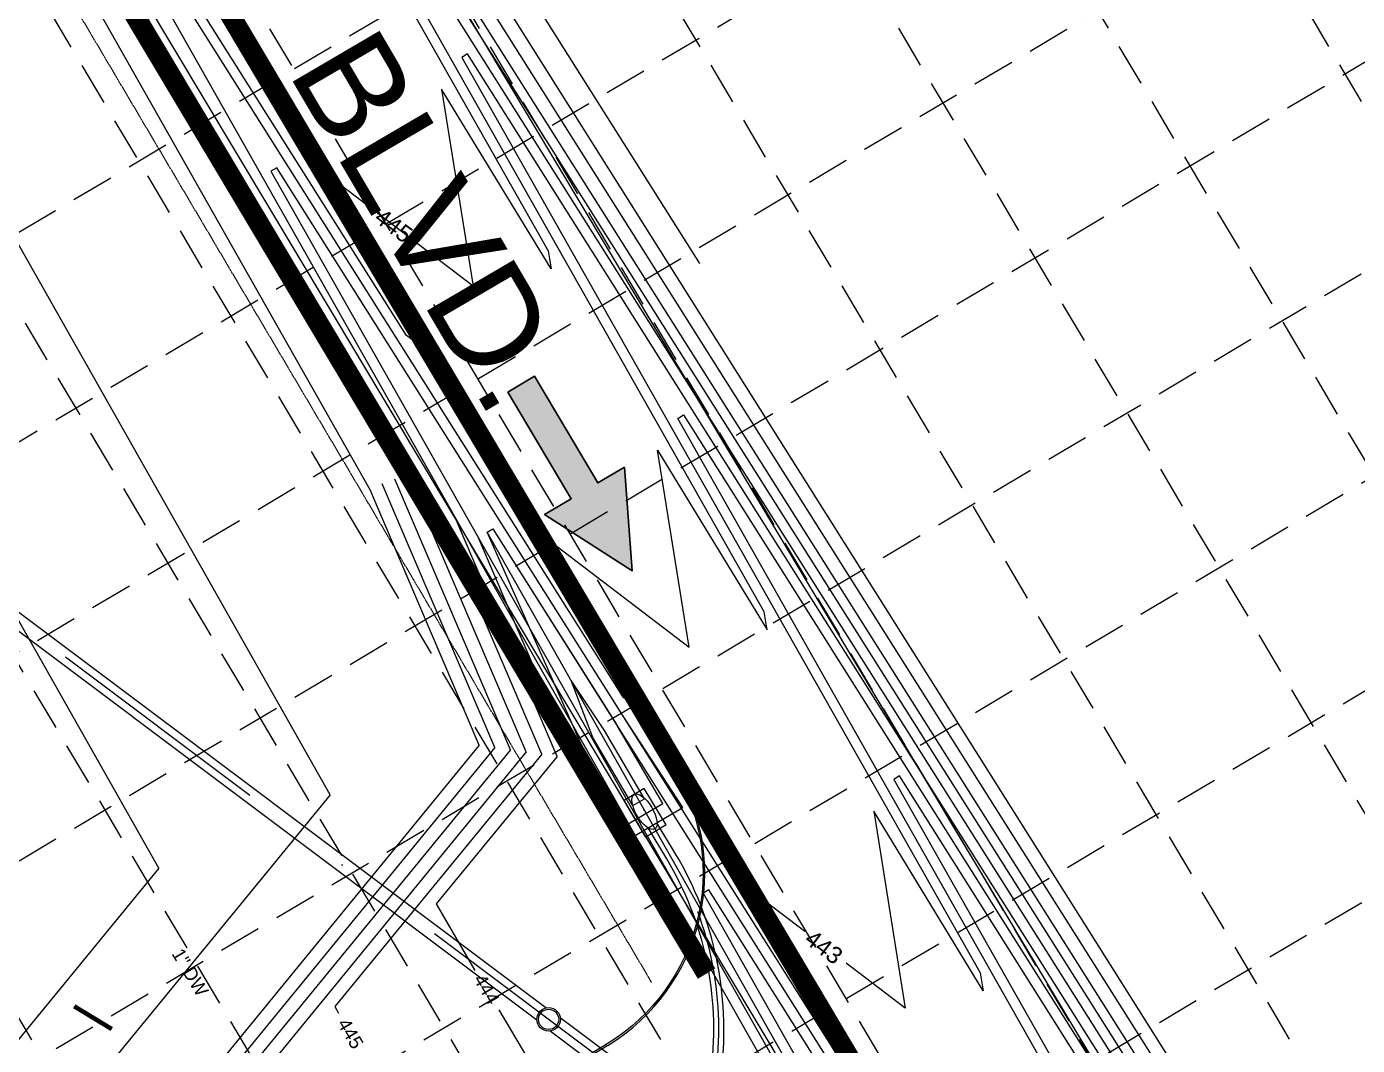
# Model space of a CAD drawing. Header units: inches. Extents: x 2527773 to 2531821, y 6906669 to 6910268.
# Drawn here: x 2530539.3 to 2530934.5, y 6909102.3 to 6909405 of the extents above; entities that cross this region are included whole.
import ezdxf
from ezdxf.enums import TextEntityAlignment as Align

# ---------------------------------------------------------------- set-up
doc = ezdxf.new("R2010")
doc.units = ezdxf.units.IN
doc.header["$MEASUREMENT"] = 0
for name, pattern in [('DASHED', [0.2286, 0.1524, -0.0762]), ('DGN Style 2', [85.538802, 51.323281, -34.215521]), ('DGN Style 4', [136.947622, 68.431042, -34.215521, 0.085539, -34.215521]), ('Fence', [1.125, 1, -0.0625, -0.0625]), ('FENCELINE1', [0.03683, 0.00635, -0.00254, -0.00254, 0.0254]), ('HIDDEN', [0.009525, 0.00635, -0.003175])]:
    doc.linetypes.add(name, pattern=pattern)
for name, color, linetype in [('ARROWS', 252, 'Continuous'), ('GRID', 254, 'HIDDEN'), ('LIMITS OF DISTURBANCE', 1, 'HIDDEN')]:
    doc.layers.add(name, color=color, linetype=linetype)
for name, color, linetype, lineweight in [('CE-GRADE-25128 - CE-GRAD-CONT-MAJR-LABL-STD1', 1, 'Continuous', 30), ('CE-GRADE-25128 - CE-GRAD-CONT-MAJR-LINE', 1, 'Continuous', 80), ('CE-GRADE-25128 - CE-GRAD-CONT-MINR-LINE', 40, 'Continuous', 53), ('CE-GRADE-25128 - CE-GRAD-FLOW', 40, 'Continuous', 30), ('CE-PUTIL-25128 - CE-UTIL-STRM-INLT', 251, 'Continuous', 13), ('CE-PUTIL-25128 - CE-UTIL-STRM-RCP-CL3-48IN', 251, 'DGN Style 4', 13), ('CE-PUTIL-25128 - CE-UTIL-STRM-WALL', 251, 'Continuous', 13), ('CE-SITE-25128 - A-FENCE', 251, 'Fence', 0), ('CE-SITE-25128 - a-paving', 251, 'Continuous', 0), ('CE-SITE-25128 - C_CURB_MONOLITHIC', 251, 'Continuous', 0), ('CE-UTIL-WATR-LINB-TEXT', 251, 'Continuous', 13), ('EC-SILTFENCE', 6, 'Continuous', 106), ('Level 13', 7, 'Continuous', 0), ('ROAD-NAME', 7, 'Continuous', 30)]:
    doc.layers.add(name, color=color, linetype=linetype, lineweight=lineweight)
doc.styles.get("Standard").update_dxf_attribs({"font": 'ARIAL.TTF'})
doc.styles.add('Style-Halff Sans', font='')
doc.styles.add('SV-Text-Cells', font='Font 001.shx', dxfattribs={"height": 0.008333})
doc.styles.get('Style-Halff Sans').set_extended_font_data('Halff Sans')
doc.dimstyles.new('FLOW', dxfattribs={"dimscale": 1200, "dimtxt": 4, "dimasz": 4, "dimexe": 2, "dimexo": 2, "dimgap": 2, "dimtad": 1, "dimdec": 4, "dimzin": 11, "dimdsep": 46, "dimtxsty": 'Style-Halff Sans', "dimcen": 0.09, "dimse1": 1, "dimse2": 1, "dimclrd": 256, "dimadec": 4, "dimazin": 3, "dimtfac": 1, "dimtdec": 4, "dimtofl": 0, "dimtmove": 0, "dimatfit": 3, "dimfxl": 0, "dimfrac": 2, "dimtzin": 11, "dimlwd": -1, "dimarcsym": 0})

# ---------------------------------------------------------------- blocks, each defined once
blk = doc.blocks.new('arrow')
blk.add_lwpolyline([(-67.01, -25.36), (-59.33, -25.42), (-59.57, -56.14), (-51.89, -56.2), (-51.65, -25.48), (-43.97, -25.54), (-55.3, -2.41), (-67.01, -25.36)], close=True)
at = {"color": 254}
for points in [[(-43.97, -25.54), (-67.01, -25.36), (-55.3, -2.41), (-67.01, -25.36)], [(-59.57, -56.14), (-51.89, -56.2), (-59.33, -25.42), (-51.65, -25.48)]]:
    blk.add_solid(points, dxfattribs=at)

msp = doc.modelspace()

# ---------------------------------------------------------------- linework, layer by layer
at = {"color": 35, "lineweight": 0}
for p, q in [((2530890.9, 6909079.19), (2530569.58, 6909589.16)), ((2530586.16, 6909577.33), (2530739.12, 6909334.58)), ((2530569.41, 6909558.4), (2530694.16, 6909338.37)), ((2530598.91, 6909534.18), (2530888.39, 6909075.66)), ((2530885.91, 6909072.09), (2530596.54, 6909530.44)), ((2530594.12, 6909528.66), (2530884.8, 6909068.23)), ((2530652.11, 6909313.21), (2530521.28, 6909520.67)), ((2530758.33, 6909231.1), (2530604.32, 6909503.14)), ((2530606.01, 6909504.21), (2530883.69, 6909064.37)), ((2530549.4, 6909470.29), (2530716.28, 6909205.94)), ((2530803.91, 6909016.65), (2530547.65, 6909469.3)), ((2530670.18, 6909396.94), (2530668.49, 6909395.87)), ((2530668.49, 6909395.87), (2530821.98, 6909124.76)), ((2530882.58, 6909060.51), (2530670.18, 6909396.94)), ((2530695.01, 6909333.05), (2530662.49, 6909386.43)), ((2530662.49, 6909386.43), (2530671.85, 6909327.94)), ((2530671.85, 6909327.94), (2530624.73, 6909363.84)), ((2530624.73, 6909363.84), (2530656.39, 6909309.95)), ((2530613.57, 6909363.02), (2530611.83, 6909362.03)), ((2530611.83, 6909362.03), (2530807.84, 6909015.8)), ((2530780.45, 6909098.67), (2530613.57, 6909363.02)), ((2530694.16, 6909338.37), (2530695.01, 6909333.05)), ((2530656.39, 6909309.95), (2530652.11, 6909313.21)), ((2530732.67, 6909288.6), (2530734.36, 6909289.67)), ((2530874.67, 6909037.77), (2530732.67, 6909288.6)), ((2530734.36, 6909289.67), (2530881.47, 6909056.65)), ((2530736.02, 6909220.67), (2530726.66, 6909279.16)), ((2530726.66, 6909279.16), (2530759.18, 6909225.78)), ((2530720.56, 6909202.68), (2530688.91, 6909256.57)), ((2530688.91, 6909256.57), (2530736.02, 6909220.67)), ((2530676, 6909254.76), (2530677.75, 6909255.75)), ((2530811.77, 6909014.95), (2530676, 6909254.76)), ((2530677.75, 6909255.75), (2530831.62, 6909012.01)), ((2530759.18, 6909225.78), (2530758.33, 6909231.1)), ((2530716.28, 6909205.94), (2530720.56, 6909202.68)), ((2530798.53, 6909182.4), (2530796.84, 6909181.34)), ((2530880.37, 6909052.78), (2530798.53, 6909182.4)), ((2530796.84, 6909181.34), (2530875.96, 6909041.58)), ((2530823.35, 6909118.51), (2530790.84, 6909171.89)), ((2530790.84, 6909171.89), (2530800.2, 6909113.4)), ((2530741.92, 6909148.48), (2530740.18, 6909147.49)), ((2530740.18, 6909147.49), (2530815.7, 6909014.1)), ((2530827.65, 6909012.68), (2530741.92, 6909148.48)), ((2530770.39, 6909136.11), (2530753.08, 6909149.3)), ((2530753.08, 6909149.3), (2530784.74, 6909095.41)), ((2530800.2, 6909113.4), (2530782.69, 6909126.74)), ((2530821.98, 6909124.76), (2530822.5, 6909123.83)), ((2530822.5, 6909123.83), (2530823.35, 6909118.51))]:
    msp.add_line(p, q, dxfattribs=at)
at = {"layer": 'CE-GRADE-25128 - CE-GRAD-CONT-MAJR-LINE', "color": 35, "linetype": 'Continuous', "lineweight": 0}
for p, q in [((2530692.24, 6909188.85), (2530659.3, 6909265.94)), ((2530692.24, 6909188.85), (2530630.8, 6909113.82)), ((2530629.37, 6909176.79), (2530507.43, 6909027.87))]:
    msp.add_line(p, q, dxfattribs=at)
at = {"layer": 'CE-GRADE-25128 - CE-GRAD-CONT-MAJR-LINE', "color": 35, "linetype": 'Continuous', "lineweight": 0, "flags": 128}
for points in [[(2530629.37, 6909176.79), (2530500.65, 6909404.17)], [(2530630.8, 6909113.82), (2530631.91, 6909111.92)]]:
    msp.add_lwpolyline(points, dxfattribs=at)
at = {"layer": 'CE-GRADE-25128 - CE-GRAD-CONT-MINR-LINE', "color": 35, "linetype": 'Continuous', "lineweight": 0}
for p, q in [((2530687.61, 6909189.51), (2530652.06, 6909272.7)), ((2530678.34, 6909190.82), (2530644.88, 6909269.15)), ((2530682.98, 6909190.16), (2530648.62, 6909270.58)), ((2530673.71, 6909191.48), (2530641.27, 6909267.4)), ((2530696.87, 6909188.19), (2530666.31, 6909259.7)), ((2530700.55, 6909189.76), (2530673.17, 6909253.83)), ((2530704, 6909191.79), (2530676, 6909254.76)), ((2530710.9, 6909195.83), (2530700.95, 6909210.69)), ((2530728.24, 6909174.17), (2530714.35, 6909197.85)), ((2530734.11, 6909172.97), (2530717.05, 6909199.22)), ((2530719.31, 6909173.57), (2530707.45, 6909193.81)), ((2530722.76, 6909175.6), (2530710.9, 6909195.83)), ((2530673.71, 6909191.48), (2530529.46, 6909015.31)), ((2530678.34, 6909190.82), (2530552.04, 6909036.58)), ((2530682.98, 6909190.16), (2530572.61, 6909055.39)), ((2530687.61, 6909189.51), (2530602.88, 6909086.03)), ((2530716.46, 6909162.63), (2530700.55, 6909189.76)), ((2530717.88, 6909168.1), (2530704, 6909191.79)), ((2530696.87, 6909188.19), (2530660.94, 6909144.32)), ((2530717.88, 6909168.1), (2530728.24, 6909174.17)), ((2530719.31, 6909173.57), (2530722.76, 6909175.6)), ((2530716.46, 6909162.63), (2530734.11, 6909172.97)), ((2530578.51, 6909154.99), (2530491.77, 6909049.07)), ((2530660.94, 6909144.32), (2530672.4, 6909124.51))]:
    msp.add_line(p, q, dxfattribs=at)
at = {"layer": 'CE-GRADE-25128 - CE-GRAD-CONT-MINR-LINE', "color": 35, "linetype": 'Continuous', "lineweight": 0, "flags": 128}
for points in [[(2530641.27, 6909267.4), (2530531.61, 6909461.12), (2530506.08, 6909506.03), (2530480.39, 6909550.04), (2530451.52, 6909597.52), (2530378.36, 6909714.97), (2530339.87, 6909776.75), (2530335.76, 6909779.64), (2530331, 6909778.04)], [(2530578.51, 6909154.99), (2530453.6, 6909375.64)], [(2530676, 6909254.76), (2530677.75, 6909255.75), (2530714.35, 6909197.85)], [(2530707.45, 6909193.81), (2530700.95, 6909210.69)], [(2530679.54, 6909112.9), (2530692.81, 6909090.49)]]:
    msp.add_lwpolyline(points, dxfattribs=at)
at = {"layer": 'CE-PUTIL-25128 - CE-UTIL-STRM-INLT', "color": 5, "lineweight": 0}
for radius in [3.5, 3]:
    msp.add_circle((2530694.29, 6909110.04), radius, dxfattribs=at)
at = {"layer": 'CE-PUTIL-25128 - CE-UTIL-STRM-RCP-CL3-48IN', "color": 5, "lineweight": 0, "flags": 128}
for points in [[(2530918.43, 6908915.77), (2530890.12, 6908963.09), (2530239.22, 6909451.42, 0.302205), (2530018.05, 6909463.97), (2528753.12, 6908722.39, 0.415961), (2528717.73, 6908585.03), (2528785.5, 6908471), (2528781.08, 6908463.12)], [(2530741.64, 6909074.48), (2530744.14, 6909095.16, 0.166388), (2530730.68, 6909158.5), (2530719.69, 6909176.88)]]:
    msp.add_lwpolyline(points, format="xyb", dxfattribs=at)
at = {"layer": 'CE-PUTIL-25128 - CE-UTIL-STRM-WALL', "color": 5, "lineweight": 0}
for p, q in [((2530693.46, 6909113.44), (2530345.93, 6909374.18)), ((2530690.8, 6909109.81), (2530343.23, 6909370.58)), ((2530722.69, 6909178.68), (2530716.69, 6909175.08)), ((2530729.19, 6909167.81), (2530722.69, 6909178.68)), ((2530723.19, 6909164.22), (2530716.69, 6909175.08)), ((2530729.19, 6909167.81), (2530723.19, 6909164.22)), ((2530892.01, 6908964.79), (2530697.76, 6909110.53)), ((2530888.23, 6908961.38), (2530694.71, 6909106.57))]:
    msp.add_line(p, q, dxfattribs=at)
at = {"layer": 'CE-PUTIL-25128 - CE-UTIL-STRM-WALL', "color": 5, "lineweight": 0, "flags": 128}
for points in [[(2530740.59, 6909078.29), (2530742.65, 6909095.34, 0.166388), (2530729.4, 6909157.73), (2530723.9, 6909166.92)], [(2530743.36, 6909076.2), (2530745.63, 6909094.98, 0.166388), (2530731.97, 6909159.27), (2530726.46, 6909168.48)]]:
    msp.add_lwpolyline(points, format="xyb", dxfattribs=at)
at = {"layer": 'CE-PUTIL-25128 - CE-UTIL-STRM-WALL', "color": 5, "lineweight": 0}
msp.add_ellipse((2530722.76, 6909171.75), major_axis=(3.07, -5.14), ratio=0.417742, dxfattribs=at)
at = {"layer": 'CE-SITE-25128 - A-FENCE', "linetype": 'FENCELINE1', "lineweight": 0, "ltscale": 0.068351}
msp.add_line((2530724.89, 6909121.04), (2530367.5, 6909725.82), dxfattribs=at)
at = {"layer": 'CE-SITE-25128 - a-paving', "linetype": 'DGN Style 2', "lineweight": 0}
for p, q in [((2530732.13, 6909184.32), (2530732.99, 6909184.84)), ((2530732.99, 6909184.84), (2530829.92, 6909022.82))]:
    msp.add_line(p, q, dxfattribs=at)
at = {"layer": 'CE-SITE-25128 - C_CURB_MONOLITHIC', "lineweight": 0, "ltscale": 0.273403}
for p, q in [((2530731.7, 6909184.07), (2530361.53, 6909802.81)), ((2530732.13, 6909184.32), (2530361.96, 6909803.07)), ((2530711.64, 6909102.73), (2530577.34, 6909020.77)), ((2530711.9, 6909102.31), (2530578.5, 6909020.88))]:
    msp.add_line(p, q, dxfattribs=at)
at = {"layer": 'CE-SITE-25128 - C_CURB_MONOLITHIC', "lineweight": 0, "ltscale": 0.273403, "extrusion": (0, 0, -1)}
msp.add_arc((-2530680.64, 6909153.52), 59.5, 149.1097, 238.6036, dxfattribs=at)
at = {"layer": 'CE-SITE-25128 - C_CURB_MONOLITHIC', "lineweight": 0, "ltscale": 0.273403}
msp.add_arc((2530680.64, 6909153.52), 60, 301.3997, 30.8903, dxfattribs=at)
at = {"layer": 'EC-SILTFENCE', "color": 30, "linetype": 'Continuous', "lineweight": 0}
for const_width in [6, 2]:
    msp.add_lwpolyline([(2529607.74, 6909372.99), (2530320.11, 6909787.35), (2530347.92, 6909783.05), (2530741.19, 6909123.64)], dxfattribs=dict(at, const_width=const_width))
at = {"layer": 'EC-SILTFENCE', "color": 30, "linetype": 'Continuous', "lineweight": 0, "flags": 128}
for points in [[(2530427.57, 6909649.56), (2530629.84, 6909310.59)], [(2530427.57, 6909649.56), (2530629.84, 6909310.59)], [(2530649.16, 6909278.2), (2530712.97, 6909171.27), (2530741.2, 6909123.66)], [(2530649.16, 6909278.2), (2530712.97, 6909171.27), (2530741.2, 6909123.66)]]:
    msp.add_lwpolyline(points, dxfattribs=at)
at = {"layer": 'GRID', "color": 252, "linetype": 'HIDDEN', "lineweight": 0, "ltscale": 2000}
for p, q in [((2530520.66, 6910081.63), (2531477.78, 6908469.91)), ((2530474.62, 6910054.28), (2531431.73, 6908442.56)), ((2530428.58, 6910026.94), (2531385.69, 6908415.22)), ((2530382.53, 6909999.6), (2531339.65, 6908387.88)), ((2530336.49, 6909972.25), (2531293.6, 6908360.54)), ((2530290.45, 6909944.91), (2531247.56, 6908333.19)), ((2530244.4, 6909917.57), (2531201.52, 6908305.85)), ((2530198.36, 6909890.23), (2531155.47, 6908278.51)), ((2530152.32, 6909862.88), (2531109.43, 6908251.17)), ((2530106.27, 6909835.54), (2531063.39, 6908223.82)), ((2528178.26, 6907943.24), (2531032.95, 6909638.48)), ((2528205.61, 6907897.19), (2531060.29, 6909592.43)), ((2528232.95, 6907851.15), (2531087.63, 6909546.39)), ((2528260.29, 6907805.11), (2531114.98, 6909500.35)), ((2528287.63, 6907759.06), (2531142.32, 6909454.3)), ((2528314.98, 6907713.02), (2531169.66, 6909408.26)), ((2528342.32, 6907666.98), (2531197, 6909362.22)), ((2528369.66, 6907620.93), (2531224.35, 6909316.17))]:
    msp.add_line(p, q, dxfattribs=at)
at = {"layer": 'Level 13', "color": 7, "linetype": 'Continuous', "lineweight": 0}
for p, q in [((2530341.98, 6909957.22), (2530884.31, 6909050.71)), ((2530350.67, 6909786.87), (2530815.72, 6909009.54))]:
    msp.add_line(p, q, dxfattribs=at)
at = {"layer": 'LIMITS OF DISTURBANCE', "linetype": 'DASHED', "lineweight": 0, "ltscale": 200, "const_width": 6}
msp.add_lwpolyline([(2528332.36, 6908651.37), (2528888.03, 6907674.77), (2529627.31, 6908111.38), (2529767.82, 6907853.31), (2529803.13, 6907790.91), (2529843.97, 6907738.74), (2529892.79, 6907769.68), (2529843.96, 6907815.74), (2529662.39, 6908147.63), (2529567.23, 6908242.62), (2530796.16, 6908963.31), (2530836.37, 6908955.22), (2530841.61, 6908987.33), (2530829.91, 6909020.6), (2530361.77, 6909809.42, 0.353669), (2530319.01, 6909816.02), (2528338.87, 6908654.84)], format="xyb", close=True, dxfattribs=at)

# ---------------------------------------------------------------- block references
at = {"layer": 'ARROWS', "linetype": 'Continuous', "lineweight": 0, "xscale": 1.199999999220233, "yscale": 1.200000000125499, "zscale": 1.2, "rotation": 211.1502734022565}
msp.add_blockref('arrow', (2530663.79, 6909206.5), dxfattribs=at)

# ---------------------------------------------------------------- texts
at = {"color": 35, "lineweight": 0}
for s, p in [('445', (2530648.29, 6909345.89)), ('443', (2530776.06, 6909131.54))]:
    msp.add_text(s, height=5, rotation=323.0732, dxfattribs=at).set_placement(p, align=Align.MIDDLE_CENTER)
at = {"layer": 'CE-GRADE-25128 - CE-GRAD-CONT-MAJR-LABL-STD1', "color": 35, "linetype": 'Continuous', "lineweight": 0}
msp.add_text('445', height=4, rotation=300.3815, dxfattribs=at).set_placement((2530635.47, 6909105.84), align=Align.MIDDLE_CENTER)
at = {"layer": 'CE-GRADE-25128 - CE-GRAD-CONT-MINR-LINE', "color": 35, "linetype": 'Continuous', "lineweight": 0}
msp.add_text('444', height=4, rotation=300.6263, dxfattribs=at).set_placement((2530675.92, 6909119.02), align=Align.MIDDLE_CENTER)
at = {"layer": 'CE-UTIL-WATR-LINB-TEXT', "lineweight": 0, "insert": (2530582.2, 6909129.56), "char_height": 4, "attachment_point": 7, "rotation": 300.8903, "line_spacing_factor": 0.722892, "style": 'SV-Text-Cells'}
msp.add_mtext('\\FWORKING.shx;1" DW', dxfattribs=at)
at = {"layer": 'ROAD-NAME', "lineweight": 0}
msp.add_text('SUN RIDGE  BLVD.', height=29.88, rotation=300.3815, dxfattribs=at).set_placement((2530513.32, 6909626.79), align=Align.TOP_LEFT)

# ---------------------------------------------------------------- leaders
at = {"layer": 'CE-GRADE-25128 - CE-GRAD-FLOW', "color": 7, "linetype": 'Continuous', "lineweight": 0}
msp.add_leader([(2530564.55, 6909107.09), (2530553.43, 6909113.85)], dimstyle='FLOW', override={"dimscale": 1, "dimclrd": 0, "dimlwd": 65534}, dxfattribs=at)

doc.saveas('drawing.dxf')
